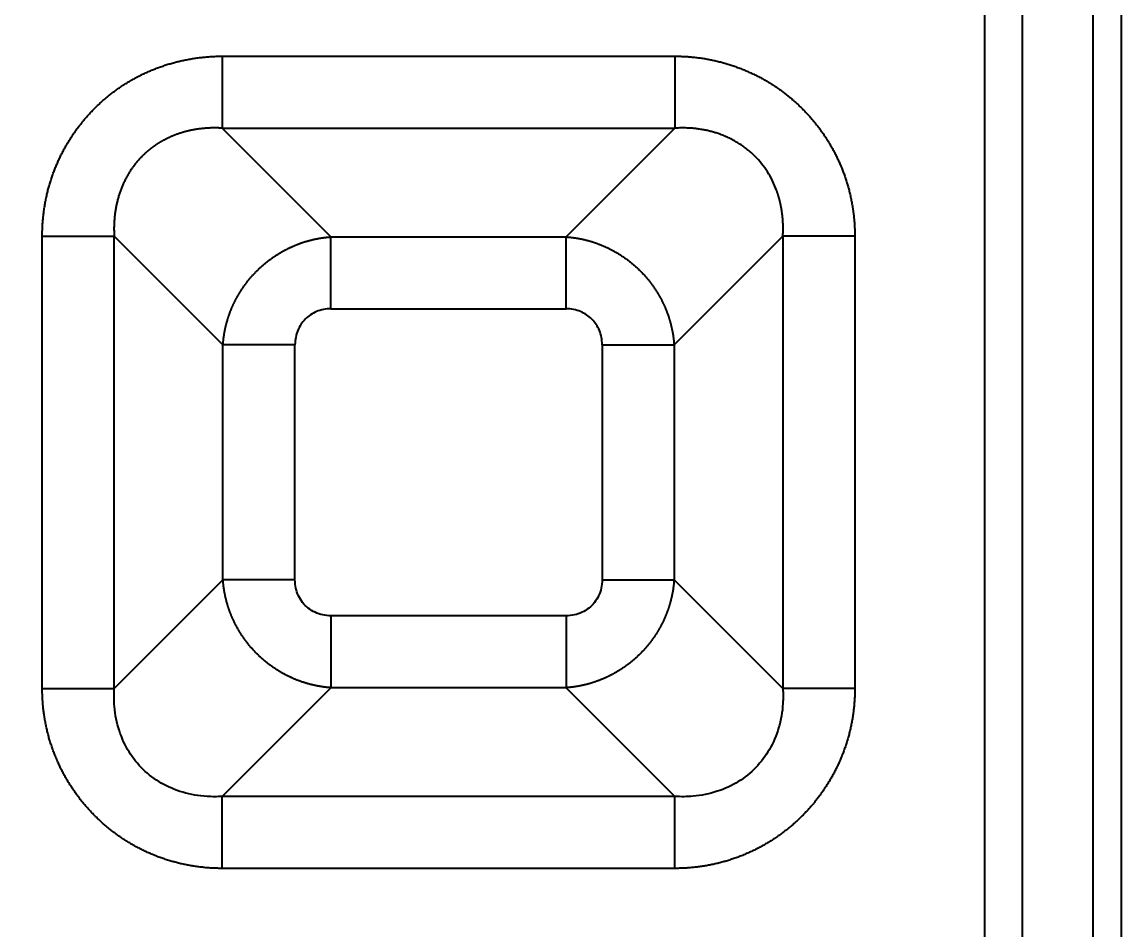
# Model space of a CAD drawing. Header units: millimetres. Extents: x -1286 to 291, y 5350 to 5880.
# Drawn here: x -1082.28 to -1053.13, y 5717.81 to 5741.79 of the extents above; entities that cross this region are included whole.
import ezdxf

# ---------------------------------------------------------------- set-up
doc = ezdxf.new("R2010")
doc.units = ezdxf.units.MM
doc.layers.add('dim', color=82, linetype='Continuous', lineweight=9)
doc.layers.add('粗实线层', color=7, linetype='Continuous', lineweight=35)
doc.dimstyles.new('ISO-25', dxfattribs={"dimscale": 1.5, "dimtxt": 2.5, "dimasz": 2.5, "dimexe": 1.25, "dimexo": 0.625, "dimtad": 1, "dimtxsty": 'Standard', "dimcen": 2.5, "dimadec": 0, "dimazin": 0, "dimtfac": 1, "dimtmove": 0, "dimatfit": 3, "dimfxl": 0, "dimarcsym": 0})

# ---------------------------------------------------------------- blocks, each defined once
blk = doc.blocks.new('*D39')
at = {"layer": 'Defpoints', "color": 0, "lineweight": 18, "transparency": 16777216}
for p in [(-981.514, 5754.075), (-1136.803, 5623.235)]:
    blk.add_point(p, dxfattribs=at)
at = {"layer": 'dim', "color": 0, "lineweight": -2, "transparency": 16777216}
for p, q in [((-931.597, 5796.133), (-979.219, 5756.008)), ((-1136.803, 5623.235), (-981.514, 5754.075)), ((-1139.097, 5621.302), (-1141.391, 5619.369))]:
    blk.add_line(p, q, dxfattribs=at)
at = {"layer": 'dim', "color": 0, "lineweight": 18, "transparency": 16777216}
for points in [[(-979.542, 5756.391), (-978.897, 5755.626), (-981.514, 5754.075)], [(-1139.419, 5621.684), (-1138.775, 5620.92), (-1136.803, 5623.235)]]:
    blk.add_solid(points, dxfattribs=at)
at = {"layer": 'dim', "color": 0, "lineweight": 18, "transparency": 16777216, "insert": (-942.427, 5790.849), "char_height": 3.75, "attachment_point": 5, "rotation": 40.1161}
blk.add_mtext('∅203,06', dxfattribs=at)

msp = doc.modelspace()

# ---------------------------------------------------------------- linework, layer by layer
at = {"layer": '粗实线层', "lineweight": 25}
for p, q in [((-1053.25, 5774.88), (-1053.25, 5693.478)), ((-1053.992, 5693.478), (-1053.992, 5773.716)), ((-1055.862, 5695.348), (-1055.862, 5771.794)), ((-1056.852, 5695.348), (-1056.852, 5771.278)), ((-1076.996, 5740.892), (-1065.039, 5740.892)), ((-1076.996, 5738.991), (-1065.039, 5738.991)), ((-1074.123, 5736.118), (-1076.996, 5738.991)), ((-1067.912, 5736.118), (-1065.039, 5738.991)), ((-1081.747, 5724.183), (-1081.747, 5736.14)), ((-1079.847, 5724.183), (-1079.847, 5736.14)), ((-1076.974, 5733.267), (-1079.847, 5736.14)), ((-1074.123, 5736.118), (-1067.912, 5736.118)), ((-1065.061, 5733.267), (-1062.188, 5736.14)), ((-1062.188, 5736.14), (-1062.188, 5724.183)), ((-1060.287, 5736.14), (-1060.287, 5724.183)), ((-1074.123, 5734.218), (-1067.912, 5734.218)), ((-1076.974, 5727.056), (-1076.974, 5733.267)), ((-1075.073, 5727.056), (-1075.073, 5733.267)), ((-1066.961, 5733.267), (-1066.961, 5727.056)), ((-1065.061, 5733.267), (-1065.061, 5727.056)), ((-1076.974, 5727.056), (-1079.847, 5724.183)), ((-1065.061, 5727.056), (-1062.188, 5724.183)), ((-1067.912, 5726.106), (-1074.123, 5726.106)), ((-1074.123, 5724.205), (-1076.996, 5721.332)), ((-1067.912, 5724.205), (-1074.123, 5724.205)), ((-1067.912, 5724.205), (-1065.039, 5721.332)), ((-1065.039, 5721.332), (-1076.996, 5721.332)), ((-1065.039, 5719.432), (-1076.996, 5719.432))]:
    msp.add_line(p, q, dxfattribs=at)
for radius in [87.342, 87.216, 86.564]:
    msp.add_circle((-1053.128, 5688.655), radius, dxfattribs=at)
for centre, radius, start, end in [((-1059.158, 5688.655), 102.402, 14.30847, 151.42209), ((-1059.158, 5688.655), 102.401, 14.30847, 151.42209), ((-1059.158, 5688.655), 102.032, 6.18953, 168.43129), ((-1059.158, 5688.655), 101.531, 6.18953, 168.40811), ((-1059.158, 5688.655), 100.442, 20.91041, 168.28064), ((-1059.158, 5688.655), 100.141, 20.91041, 168.28065), ((-1059.158, 5688.655), 100.022, 21.11656, 168.26666), ((-1059.158, 5688.655), 99.521, 21.13618, 168.17064), ((-1053.128, 5688.655), 86.224, 90.08059, 179.91941), ((-1053.128, 5688.655), 85.581, 90.90297, 179.09703), ((-1053.128, 5688.655), 83.696, 92.22396, 178.03204), ((-1053.128, 5688.655), 82.706, 92.58039, 177.41961)]:
    msp.add_arc(centre, radius, start, end, dxfattribs=at)
for points, degree, knots in [([(-1081.747, 5736.14), (-1081.747, 5736.632), (-1081.651, 5737.108), (-1081.558, 5737.57), (-1081.377, 5738.004), (-1081.199, 5738.429), (-1080.942, 5738.811), (-1080.688, 5739.19), (-1080.043, 5739.834), (-1079.664, 5740.089), (-1079.282, 5740.345), (-1078.856, 5740.523), (-1078.424, 5740.703), (-1077.961, 5740.796), (-1077.487, 5740.891), (-1076.996, 5740.892)], 2, [0, 0, 0, 0.125, 0.125, 0.25, 0.25, 0.375, 0.375, 0.5, 0.625, 0.625, 0.75, 0.75, 0.875, 0.875, 1, 1, 1]), ([(-1076.996, 5740.892), (-1076.996, 5740.788), (-1076.996, 5740.684), (-1076.996, 5740.479), (-1076.996, 5740.378), (-1076.996, 5740.18), (-1076.996, 5740.084), (-1076.996, 5739.898), (-1076.996, 5739.809), (-1076.996, 5739.64), (-1076.996, 5739.56), (-1076.996, 5739.412), (-1076.996, 5739.343), (-1076.996, 5739.219), (-1076.996, 5739.163), (-1076.996, 5739.066), (-1076.996, 5739.025), (-1076.996, 5738.991)], 3, [0, 0, 0, 0, 0.125, 0.125, 0.25, 0.25, 0.375, 0.375, 0.5, 0.5, 0.625, 0.625, 0.75, 0.75, 0.875, 0.875, 1, 1, 1, 1]), ([(-1065.039, 5740.892), (-1064.075, 5740.891), (-1063.195, 5740.523), (-1062.771, 5740.346), (-1062.388, 5740.09), (-1062.009, 5739.836), (-1061.36, 5739.192), (-1061.103, 5738.814), (-1060.844, 5738.432), (-1060.663, 5738.006), (-1060.48, 5737.573), (-1060.385, 5737.109), (-1060.288, 5736.634), (-1060.287, 5736.14)], 2, [0, 0, 0, 0.25, 0.25, 0.375, 0.375, 0.5, 0.625, 0.625, 0.75, 0.75, 0.875, 0.875, 1, 1, 1]), ([(-1076.996, 5738.991), (-1077.005, 5738.992), (-1077.023, 5738.993), (-1077.05, 5738.994), (-1077.076, 5738.995), (-1077.103, 5738.996), (-1077.13, 5738.997), (-1077.156, 5738.997), (-1077.183, 5738.997), (-1077.209, 5738.997), (-1077.235, 5738.997), (-1077.262, 5738.996), (-1077.288, 5738.996), (-1077.314, 5738.995), (-1077.34, 5738.994), (-1077.366, 5738.992), (-1077.392, 5738.991), (-1077.418, 5738.989), (-1077.443, 5738.987), (-1077.469, 5738.985), (-1077.494, 5738.983), (-1077.52, 5738.98), (-1077.545, 5738.977), (-1077.57, 5738.975), (-1077.596, 5738.971), (-1077.621, 5738.968), (-1077.646, 5738.964), (-1077.67, 5738.961), (-1077.695, 5738.957), (-1077.72, 5738.952), (-1077.744, 5738.948), (-1077.769, 5738.943), (-1077.793, 5738.939), (-1077.817, 5738.934), (-1077.842, 5738.928), (-1077.866, 5738.923), (-1077.89, 5738.918), (-1077.913, 5738.912), (-1077.937, 5738.906), (-1077.961, 5738.9), (-1077.984, 5738.893), (-1078.008, 5738.887), (-1078.031, 5738.88), (-1078.054, 5738.873), (-1078.077, 5738.866), (-1078.1, 5738.859), (-1078.123, 5738.851), (-1078.145, 5738.844), (-1078.168, 5738.836), (-1078.19, 5738.828), (-1078.213, 5738.82), (-1078.235, 5738.812), (-1078.257, 5738.803), (-1078.279, 5738.794), (-1078.301, 5738.785), (-1078.322, 5738.776), (-1078.344, 5738.767), (-1078.365, 5738.758), (-1078.386, 5738.748), (-1078.408, 5738.738), (-1078.429, 5738.729), (-1078.45, 5738.718), (-1078.47, 5738.708), (-1078.491, 5738.698), (-1078.511, 5738.687), (-1078.532, 5738.676), (-1078.552, 5738.666), (-1078.572, 5738.654), (-1078.592, 5738.643), (-1078.612, 5738.632), (-1078.631, 5738.62), (-1078.651, 5738.609), (-1078.67, 5738.597), (-1078.689, 5738.585), (-1078.709, 5738.573), (-1078.727, 5738.56), (-1078.746, 5738.548), (-1078.765, 5738.535), (-1078.783, 5738.522), (-1078.802, 5738.509), (-1078.82, 5738.496), (-1078.838, 5738.483), (-1078.856, 5738.47), (-1078.874, 5738.456), (-1078.891, 5738.443), (-1078.909, 5738.429), (-1078.926, 5738.415), (-1078.943, 5738.401), (-1078.96, 5738.387), (-1078.977, 5738.372), (-1078.994, 5738.358), (-1079.01, 5738.343), (-1079.026, 5738.328), (-1079.043, 5738.313), (-1079.059, 5738.298), (-1079.075, 5738.283), (-1079.09, 5738.268), (-1079.112, 5738.247), (-1079.138, 5738.22), (-1079.17, 5738.186), (-1079.201, 5738.152), (-1079.231, 5738.118), (-1079.261, 5738.082), (-1079.29, 5738.046), (-1079.319, 5738.009), (-1079.347, 5737.972), (-1079.374, 5737.934), (-1079.4, 5737.895), (-1079.426, 5737.856), (-1079.452, 5737.816), (-1079.476, 5737.775), (-1079.5, 5737.734), (-1079.524, 5737.692), (-1079.546, 5737.649), (-1079.568, 5737.606), (-1079.589, 5737.563), (-1079.609, 5737.519), (-1079.629, 5737.474), (-1079.648, 5737.428), (-1079.666, 5737.383), (-1079.683, 5737.336), (-1079.7, 5737.289), (-1079.716, 5737.242), (-1079.73, 5737.193), (-1079.745, 5737.145), (-1079.758, 5737.096), (-1079.77, 5737.046), (-1079.782, 5736.996), (-1079.793, 5736.946), (-1079.803, 5736.895), (-1079.812, 5736.844), (-1079.82, 5736.792), (-1079.827, 5736.74), (-1079.833, 5736.687), (-1079.839, 5736.634), (-1079.844, 5736.58), (-1079.847, 5736.527), (-1079.85, 5736.472), (-1079.852, 5736.418), (-1079.853, 5736.363), (-1079.853, 5736.308), (-1079.852, 5736.252), (-1079.85, 5736.196), (-1079.848, 5736.159), (-1079.847, 5736.14)], 3, [0, 0, 0, 0, 0.005894, 0.011769, 0.017627, 0.023466, 0.029288, 0.035092, 0.040878, 0.046647, 0.052398, 0.058132, 0.063848, 0.069547, 0.07523, 0.080895, 0.086543, 0.092175, 0.09779, 0.103389, 0.108971, 0.114536, 0.120086, 0.125619, 0.131137, 0.136638, 0.142124, 0.147594, 0.153049, 0.158488, 0.163912, 0.169321, 0.174715, 0.180094, 0.185458, 0.190807, 0.196142, 0.201463, 0.206769, 0.212061, 0.217339, 0.222603, 0.227853, 0.23309, 0.238313, 0.243522, 0.248719, 0.253902, 0.259073, 0.26423, 0.269375, 0.274507, 0.279627, 0.284735, 0.289831, 0.294914, 0.299986, 0.305046, 0.310095, 0.315132, 0.320158, 0.325173, 0.330176, 0.33517, 0.340152, 0.345124, 0.350086, 0.355037, 0.359979, 0.364911, 0.369833, 0.374745, 0.379648, 0.384542, 0.389427, 0.394303, 0.399171, 0.404029, 0.40888, 0.413722, 0.418556, 0.423383, 0.428201, 0.433012, 0.437816, 0.442613, 0.447402, 0.452185, 0.456961, 0.461731, 0.466494, 0.471251, 0.476003, 0.480748, 0.485488, 0.490222, 0.494952, 0.499676, 0.509558, 0.519463, 0.529392, 0.539347, 0.549329, 0.559341, 0.569383, 0.579457, 0.589566, 0.59971, 0.60989, 0.620109, 0.630368, 0.640669, 0.651012, 0.6614, 0.671833, 0.682313, 0.692842, 0.703421, 0.714051, 0.724734, 0.73547, 0.746262, 0.75711, 0.768016, 0.778981, 0.790006, 0.801092, 0.812241, 0.823453, 0.83473, 0.846073, 0.857483, 0.868961, 0.880508, 0.892126, 0.903814, 0.915575, 0.927408, 0.939316, 0.951299, 0.963358, 0.975494, 0.987708, 1, 1, 1, 1]), ([(-1062.188, 5736.14), (-1062.187, 5736.15), (-1062.186, 5736.17), (-1062.185, 5736.199), (-1062.184, 5736.229), (-1062.183, 5736.258), (-1062.182, 5736.287), (-1062.182, 5736.316), (-1062.182, 5736.345), (-1062.182, 5736.374), (-1062.182, 5736.402), (-1062.183, 5736.431), (-1062.184, 5736.459), (-1062.185, 5736.487), (-1062.186, 5736.515), (-1062.188, 5736.543), (-1062.19, 5736.571), (-1062.192, 5736.599), (-1062.194, 5736.626), (-1062.197, 5736.653), (-1062.2, 5736.681), (-1062.203, 5736.708), (-1062.206, 5736.734), (-1062.21, 5736.761), (-1062.213, 5736.788), (-1062.217, 5736.814), (-1062.221, 5736.84), (-1062.226, 5736.867), (-1062.23, 5736.892), (-1062.235, 5736.918), (-1062.24, 5736.944), (-1062.245, 5736.969), (-1062.251, 5736.995), (-1062.256, 5737.02), (-1062.262, 5737.045), (-1062.268, 5737.07), (-1062.274, 5737.094), (-1062.281, 5737.119), (-1062.287, 5737.143), (-1062.294, 5737.167), (-1062.301, 5737.191), (-1062.308, 5737.215), (-1062.316, 5737.238), (-1062.323, 5737.262), (-1062.331, 5737.285), (-1062.339, 5737.308), (-1062.347, 5737.331), (-1062.383, 5737.43), (-1062.457, 5737.603), (-1062.589, 5737.837), (-1062.745, 5738.055), (-1062.895, 5738.222), (-1063.025, 5738.345), (-1063.128, 5738.432), (-1063.236, 5738.514), (-1063.35, 5738.59), (-1063.468, 5738.66), (-1063.591, 5738.724), (-1063.719, 5738.781), (-1063.822, 5738.821), (-1063.898, 5738.848), (-1063.947, 5738.864), (-1063.997, 5738.879), (-1064.047, 5738.893), (-1064.097, 5738.907), (-1064.148, 5738.919), (-1064.2, 5738.931), (-1064.252, 5738.942), (-1064.305, 5738.951), (-1064.359, 5738.96), (-1064.413, 5738.968), (-1064.467, 5738.975), (-1064.522, 5738.981), (-1064.578, 5738.987), (-1064.634, 5738.991), (-1064.69, 5738.994), (-1064.747, 5738.996), (-1064.805, 5738.997), (-1064.863, 5738.997), (-1064.921, 5738.996), (-1064.98, 5738.994), (-1065.019, 5738.992), (-1065.039, 5738.991)], 3, [0, 0, 0, 0, 0.006487, 0.012944, 0.01937, 0.025765, 0.032131, 0.038466, 0.044772, 0.051047, 0.057293, 0.063509, 0.069696, 0.075853, 0.081981, 0.088079, 0.094149, 0.100189, 0.106201, 0.112184, 0.118138, 0.124064, 0.129961, 0.13583, 0.141671, 0.147485, 0.15327, 0.159028, 0.164758, 0.170461, 0.176137, 0.181785, 0.187407, 0.193002, 0.19857, 0.204112, 0.209627, 0.215116, 0.22058, 0.226017, 0.231429, 0.236815, 0.242176, 0.247512, 0.252823, 0.258109, 0.263371, 0.268608, 0.326843, 0.384667, 0.44235, 0.500164, 0.529103, 0.558167, 0.587392, 0.616817, 0.646477, 0.676408, 0.706645, 0.737222, 0.748252, 0.75936, 0.770548, 0.781817, 0.793169, 0.804605, 0.816126, 0.827733, 0.839429, 0.851214, 0.863089, 0.875056, 0.887115, 0.899268, 0.911516, 0.923861, 0.936302, 0.948841, 0.96148, 0.974218, 0.987058, 1, 1, 1, 1]), ([(-1076.974, 5733.267), (-1076.973, 5733.276), (-1076.972, 5733.294), (-1076.97, 5733.321), (-1076.967, 5733.348), (-1076.964, 5733.375), (-1076.962, 5733.402), (-1076.958, 5733.429), (-1076.955, 5733.456), (-1076.951, 5733.483), (-1076.947, 5733.51), (-1076.943, 5733.536), (-1076.939, 5733.563), (-1076.934, 5733.59), (-1076.929, 5733.616), (-1076.924, 5733.643), (-1076.919, 5733.67), (-1076.913, 5733.696), (-1076.907, 5733.723), (-1076.901, 5733.749), (-1076.895, 5733.776), (-1076.888, 5733.802), (-1076.881, 5733.828), (-1076.874, 5733.855), (-1076.867, 5733.881), (-1076.859, 5733.907), (-1076.852, 5733.933), (-1076.844, 5733.959), (-1076.835, 5733.985), (-1076.827, 5734.011), (-1076.818, 5734.036), (-1076.809, 5734.062), (-1076.8, 5734.088), (-1076.791, 5734.113), (-1076.781, 5734.139), (-1076.771, 5734.164), (-1076.761, 5734.19), (-1076.751, 5734.215), (-1076.74, 5734.24), (-1076.729, 5734.265), (-1076.718, 5734.29), (-1076.707, 5734.315), (-1076.696, 5734.34), (-1076.684, 5734.364), (-1076.672, 5734.389), (-1076.66, 5734.413), (-1076.648, 5734.438), (-1076.635, 5734.462), (-1076.622, 5734.486), (-1076.609, 5734.51), (-1076.596, 5734.534), (-1076.583, 5734.558), (-1076.569, 5734.582), (-1076.555, 5734.605), (-1076.541, 5734.629), (-1076.527, 5734.652), (-1076.512, 5734.676), (-1076.498, 5734.699), (-1076.483, 5734.722), (-1076.468, 5734.744), (-1076.453, 5734.767), (-1076.437, 5734.79), (-1076.421, 5734.812), (-1076.406, 5734.835), (-1076.389, 5734.857), (-1076.373, 5734.879), (-1076.357, 5734.901), (-1076.34, 5734.922), (-1076.323, 5734.944), (-1076.306, 5734.966), (-1076.289, 5734.987), (-1076.272, 5735.008), (-1076.254, 5735.029), (-1076.236, 5735.05), (-1076.218, 5735.071), (-1076.2, 5735.091), (-1076.182, 5735.112), (-1076.163, 5735.132), (-1076.144, 5735.152), (-1076.126, 5735.172), (-1076.107, 5735.191), (-1076.087, 5735.211), (-1076.068, 5735.23), (-1076.048, 5735.25), (-1076.029, 5735.269), (-1076.009, 5735.288), (-1075.989, 5735.306), (-1075.968, 5735.325), (-1075.948, 5735.343), (-1075.928, 5735.361), (-1075.907, 5735.379), (-1075.886, 5735.397), (-1075.865, 5735.415), (-1075.844, 5735.432), (-1075.822, 5735.449), (-1075.801, 5735.467), (-1075.779, 5735.483), (-1075.758, 5735.5), (-1075.736, 5735.517), (-1075.714, 5735.533), (-1075.692, 5735.549), (-1075.669, 5735.565), (-1075.647, 5735.581), (-1075.624, 5735.596), (-1075.601, 5735.611), (-1075.579, 5735.626), (-1075.556, 5735.641), (-1075.532, 5735.656), (-1075.509, 5735.67), (-1075.486, 5735.685), (-1075.462, 5735.699), (-1075.439, 5735.713), (-1075.415, 5735.726), (-1075.391, 5735.74), (-1075.367, 5735.753), (-1075.343, 5735.766), (-1075.319, 5735.779), (-1075.295, 5735.791), (-1075.27, 5735.804), (-1075.246, 5735.816), (-1075.221, 5735.828), (-1075.197, 5735.839), (-1075.172, 5735.851), (-1075.147, 5735.862), (-1075.122, 5735.873), (-1075.097, 5735.884), (-1075.072, 5735.895), (-1075.046, 5735.905), (-1075.021, 5735.915), (-1074.996, 5735.925), (-1074.97, 5735.935), (-1074.944, 5735.944), (-1074.919, 5735.953), (-1074.893, 5735.962), (-1074.867, 5735.971), (-1074.841, 5735.979), (-1074.815, 5735.988), (-1074.789, 5735.996), (-1074.763, 5736.003), (-1074.737, 5736.011), (-1074.711, 5736.018), (-1074.685, 5736.025), (-1074.658, 5736.032), (-1074.632, 5736.039), (-1074.605, 5736.045), (-1074.579, 5736.051), (-1074.552, 5736.057), (-1074.526, 5736.063), (-1074.499, 5736.068), (-1074.473, 5736.073), (-1074.446, 5736.078), (-1074.419, 5736.083), (-1074.392, 5736.087), (-1074.366, 5736.092), (-1074.339, 5736.096), (-1074.312, 5736.099), (-1074.285, 5736.103), (-1074.258, 5736.106), (-1074.231, 5736.109), (-1074.204, 5736.112), (-1074.177, 5736.114), (-1074.15, 5736.116), (-1074.132, 5736.118), (-1074.123, 5736.118)], 3, [0, 0, 0, 0, 0.00623, 0.012459, 0.018688, 0.024915, 0.031142, 0.037368, 0.043593, 0.049817, 0.056041, 0.062264, 0.068486, 0.074708, 0.080928, 0.087148, 0.093368, 0.099586, 0.105805, 0.112022, 0.118239, 0.124455, 0.13067, 0.136885, 0.143099, 0.149313, 0.155526, 0.161739, 0.167951, 0.174162, 0.180373, 0.186584, 0.192794, 0.199003, 0.205212, 0.21142, 0.217628, 0.223836, 0.230043, 0.23625, 0.242456, 0.248662, 0.254867, 0.261072, 0.267277, 0.273481, 0.279686, 0.285889, 0.292093, 0.298296, 0.304498, 0.310701, 0.316903, 0.323105, 0.329306, 0.335508, 0.341709, 0.34791, 0.35411, 0.360311, 0.366511, 0.372711, 0.378911, 0.385111, 0.391311, 0.39751, 0.40371, 0.409909, 0.416108, 0.422307, 0.428506, 0.434705, 0.440904, 0.447103, 0.453302, 0.459501, 0.4657, 0.471898, 0.478097, 0.484296, 0.490495, 0.496694, 0.502893, 0.509092, 0.515291, 0.52149, 0.527689, 0.533889, 0.540088, 0.546288, 0.552488, 0.558688, 0.564888, 0.571089, 0.577289, 0.58349, 0.589691, 0.595892, 0.602094, 0.608295, 0.614497, 0.620699, 0.626902, 0.633105, 0.639308, 0.645511, 0.651715, 0.657919, 0.664124, 0.670329, 0.676534, 0.682739, 0.688945, 0.695152, 0.701359, 0.707566, 0.713773, 0.719982, 0.72619, 0.732399, 0.738609, 0.744819, 0.75103, 0.757241, 0.763452, 0.769664, 0.775877, 0.78209, 0.788304, 0.794519, 0.800734, 0.80695, 0.813166, 0.819383, 0.8256, 0.831819, 0.838038, 0.844257, 0.850477, 0.856698, 0.86292, 0.869142, 0.875366, 0.88159, 0.887814, 0.89404, 0.900266, 0.906493, 0.912721, 0.918949, 0.925179, 0.931409, 0.93764, 0.943872, 0.950105, 0.956338, 0.962573, 0.968809, 0.975045, 0.981282, 0.987521, 0.99376, 1, 1, 1, 1]), ([(-1067.912, 5736.118), (-1067.903, 5736.118), (-1067.885, 5736.116), (-1067.858, 5736.114), (-1067.831, 5736.112), (-1067.804, 5736.109), (-1067.777, 5736.106), (-1067.75, 5736.103), (-1067.723, 5736.099), (-1067.696, 5736.096), (-1067.669, 5736.092), (-1067.643, 5736.088), (-1067.616, 5736.083), (-1067.589, 5736.078), (-1067.562, 5736.074), (-1067.536, 5736.068), (-1067.509, 5736.063), (-1067.483, 5736.057), (-1067.456, 5736.052), (-1067.43, 5736.045), (-1067.403, 5736.039), (-1067.377, 5736.032), (-1067.351, 5736.026), (-1067.324, 5736.019), (-1067.298, 5736.011), (-1067.272, 5736.004), (-1067.246, 5735.996), (-1067.22, 5735.988), (-1067.194, 5735.98), (-1067.168, 5735.971), (-1067.142, 5735.962), (-1067.117, 5735.954), (-1067.091, 5735.944), (-1067.065, 5735.935), (-1067.04, 5735.925), (-1067.015, 5735.915), (-1066.989, 5735.905), (-1066.964, 5735.895), (-1066.939, 5735.884), (-1066.914, 5735.874), (-1066.889, 5735.863), (-1066.864, 5735.851), (-1066.839, 5735.84), (-1066.815, 5735.828), (-1066.79, 5735.816), (-1066.765, 5735.804), (-1066.741, 5735.792), (-1066.717, 5735.779), (-1066.693, 5735.767), (-1066.669, 5735.754), (-1066.645, 5735.74), (-1066.621, 5735.727), (-1066.597, 5735.713), (-1066.573, 5735.7), (-1066.55, 5735.686), (-1066.527, 5735.671), (-1066.503, 5735.657), (-1066.48, 5735.642), (-1066.457, 5735.627), (-1066.434, 5735.612), (-1066.412, 5735.597), (-1066.389, 5735.581), (-1066.367, 5735.566), (-1066.344, 5735.55), (-1066.322, 5735.534), (-1066.3, 5735.518), (-1066.278, 5735.501), (-1066.256, 5735.484), (-1066.235, 5735.468), (-1066.213, 5735.451), (-1066.192, 5735.433), (-1066.171, 5735.416), (-1066.15, 5735.398), (-1066.129, 5735.38), (-1066.108, 5735.362), (-1066.088, 5735.344), (-1066.067, 5735.326), (-1066.047, 5735.307), (-1066.027, 5735.289), (-1066.007, 5735.27), (-1065.987, 5735.251), (-1065.968, 5735.232), (-1065.948, 5735.212), (-1065.929, 5735.193), (-1065.91, 5735.173), (-1065.891, 5735.153), (-1065.873, 5735.133), (-1065.854, 5735.113), (-1065.836, 5735.092), (-1065.818, 5735.072), (-1065.8, 5735.051), (-1065.782, 5735.03), (-1065.764, 5735.009), (-1065.747, 5734.988), (-1065.729, 5734.967), (-1065.712, 5734.945), (-1065.696, 5734.924), (-1065.679, 5734.902), (-1065.662, 5734.88), (-1065.646, 5734.858), (-1065.63, 5734.836), (-1065.614, 5734.814), (-1065.598, 5734.791), (-1065.583, 5734.768), (-1065.568, 5734.746), (-1065.552, 5734.723), (-1065.538, 5734.7), (-1065.523, 5734.677), (-1065.508, 5734.654), (-1065.494, 5734.63), (-1065.48, 5734.607), (-1065.466, 5734.583), (-1065.453, 5734.559), (-1065.439, 5734.536), (-1065.426, 5734.512), (-1065.413, 5734.488), (-1065.4, 5734.463), (-1065.388, 5734.439), (-1065.375, 5734.415), (-1065.363, 5734.39), (-1065.351, 5734.366), (-1065.34, 5734.341), (-1065.328, 5734.316), (-1065.317, 5734.291), (-1065.306, 5734.266), (-1065.295, 5734.241), (-1065.284, 5734.216), (-1065.274, 5734.191), (-1065.264, 5734.165), (-1065.254, 5734.14), (-1065.244, 5734.114), (-1065.235, 5734.089), (-1065.226, 5734.063), (-1065.217, 5734.037), (-1065.208, 5734.012), (-1065.2, 5733.986), (-1065.191, 5733.96), (-1065.183, 5733.934), (-1065.176, 5733.908), (-1065.168, 5733.881), (-1065.161, 5733.855), (-1065.154, 5733.829), (-1065.147, 5733.803), (-1065.14, 5733.776), (-1065.134, 5733.75), (-1065.128, 5733.723), (-1065.122, 5733.697), (-1065.116, 5733.67), (-1065.111, 5733.644), (-1065.106, 5733.617), (-1065.101, 5733.59), (-1065.096, 5733.564), (-1065.092, 5733.537), (-1065.087, 5733.51), (-1065.083, 5733.483), (-1065.08, 5733.456), (-1065.076, 5733.429), (-1065.073, 5733.402), (-1065.07, 5733.375), (-1065.067, 5733.348), (-1065.065, 5733.321), (-1065.063, 5733.294), (-1065.061, 5733.276), (-1065.061, 5733.267)], 3, [0, 0, 0, 0, 0.006231, 0.01246, 0.018689, 0.024917, 0.031145, 0.037371, 0.043597, 0.049822, 0.056046, 0.06227, 0.068492, 0.074714, 0.080935, 0.087156, 0.093376, 0.099595, 0.105814, 0.112031, 0.118249, 0.124465, 0.130681, 0.136896, 0.143111, 0.149325, 0.155539, 0.161752, 0.167964, 0.174176, 0.180387, 0.186598, 0.192808, 0.199018, 0.205228, 0.211436, 0.217645, 0.223853, 0.23006, 0.236267, 0.242474, 0.24868, 0.254886, 0.261091, 0.267296, 0.273501, 0.279705, 0.285909, 0.292112, 0.298316, 0.304519, 0.310721, 0.316924, 0.323126, 0.329328, 0.335529, 0.34173, 0.347932, 0.354132, 0.360333, 0.366534, 0.372734, 0.378934, 0.385134, 0.391334, 0.397533, 0.403733, 0.409932, 0.416132, 0.422331, 0.42853, 0.434729, 0.440928, 0.447127, 0.453326, 0.459525, 0.465723, 0.471922, 0.478121, 0.48432, 0.490519, 0.496718, 0.502917, 0.509116, 0.515315, 0.521514, 0.527713, 0.533913, 0.540112, 0.546312, 0.552512, 0.558712, 0.564912, 0.571112, 0.577312, 0.583513, 0.589714, 0.595915, 0.602116, 0.608318, 0.61452, 0.620722, 0.626924, 0.633127, 0.63933, 0.645533, 0.651737, 0.657941, 0.664145, 0.67035, 0.676555, 0.68276, 0.688966, 0.695172, 0.701378, 0.707585, 0.713793, 0.720001, 0.726209, 0.732418, 0.738627, 0.744837, 0.751047, 0.757258, 0.763469, 0.769681, 0.775894, 0.782107, 0.78832, 0.794534, 0.800749, 0.806964, 0.81318, 0.819397, 0.825614, 0.831832, 0.83805, 0.84427, 0.850489, 0.85671, 0.862931, 0.869153, 0.875376, 0.881599, 0.887824, 0.894049, 0.900274, 0.906501, 0.912728, 0.918956, 0.925185, 0.931415, 0.937645, 0.943877, 0.950109, 0.956342, 0.962576, 0.968811, 0.975047, 0.981284, 0.987522, 0.99376, 1, 1, 1, 1]), ([(-1067.912, 5734.218), (-1067.912, 5734.321), (-1067.912, 5734.425), (-1067.912, 5734.63), (-1067.912, 5734.732), (-1067.912, 5734.929), (-1067.912, 5735.026), (-1067.912, 5735.211), (-1067.912, 5735.3), (-1067.912, 5735.469), (-1067.912, 5735.549), (-1067.912, 5735.698), (-1067.912, 5735.766), (-1067.912, 5735.89), (-1067.912, 5735.946), (-1067.912, 5736.043), (-1067.912, 5736.084), (-1067.912, 5736.118)], 3, [0, 0, 0, 0, 0.125, 0.125, 0.25, 0.25, 0.375, 0.375, 0.5, 0.5, 0.625, 0.625, 0.75, 0.75, 0.875, 0.875, 1, 1, 1, 1]), ([(-1060.287, 5736.14), (-1060.391, 5736.14), (-1060.495, 5736.14), (-1060.7, 5736.14), (-1060.801, 5736.14), (-1060.999, 5736.14), (-1061.095, 5736.14), (-1061.281, 5736.14), (-1061.37, 5736.14), (-1061.539, 5736.14), (-1061.619, 5736.14), (-1061.767, 5736.14), (-1061.836, 5736.14), (-1061.96, 5736.14), (-1062.016, 5736.14), (-1062.113, 5736.14), (-1062.154, 5736.14), (-1062.188, 5736.14)], 3, [0, 0, 0, 0, 0.125, 0.125, 0.25, 0.25, 0.375, 0.375, 0.5, 0.5, 0.625, 0.625, 0.75, 0.75, 0.875, 0.875, 1, 1, 1, 1]), ([(-1075.073, 5733.267), (-1075.177, 5733.267), (-1075.281, 5733.267), (-1075.486, 5733.267), (-1075.587, 5733.267), (-1075.785, 5733.267), (-1075.881, 5733.267), (-1076.067, 5733.267), (-1076.156, 5733.267), (-1076.325, 5733.267), (-1076.405, 5733.267), (-1076.553, 5733.267), (-1076.622, 5733.267), (-1076.746, 5733.267), (-1076.802, 5733.267), (-1076.899, 5733.267), (-1076.94, 5733.267), (-1076.974, 5733.267)], 3, [0, 0, 0, 0, 0.125, 0.125, 0.25, 0.25, 0.375, 0.375, 0.5, 0.5, 0.625, 0.625, 0.75, 0.75, 0.875, 0.875, 1, 1, 1, 1]), ([(-1074.123, 5724.205), (-1074.132, 5724.206), (-1074.15, 5724.207), (-1074.177, 5724.209), (-1074.204, 5724.212), (-1074.231, 5724.214), (-1074.258, 5724.217), (-1074.285, 5724.221), (-1074.312, 5724.224), (-1074.338, 5724.228), (-1074.365, 5724.232), (-1074.392, 5724.236), (-1074.419, 5724.24), (-1074.445, 5724.245), (-1074.472, 5724.25), (-1074.499, 5724.255), (-1074.525, 5724.26), (-1074.552, 5724.266), (-1074.578, 5724.272), (-1074.605, 5724.278), (-1074.631, 5724.284), (-1074.658, 5724.291), (-1074.684, 5724.298), (-1074.71, 5724.305), (-1074.736, 5724.312), (-1074.762, 5724.32), (-1074.788, 5724.327), (-1074.814, 5724.335), (-1074.84, 5724.344), (-1074.866, 5724.352), (-1074.892, 5724.361), (-1074.918, 5724.37), (-1074.943, 5724.379), (-1074.969, 5724.388), (-1074.994, 5724.398), (-1075.02, 5724.408), (-1075.045, 5724.418), (-1075.07, 5724.428), (-1075.096, 5724.439), (-1075.121, 5724.45), (-1075.146, 5724.461), (-1075.171, 5724.472), (-1075.195, 5724.483), (-1075.22, 5724.495), (-1075.245, 5724.507), (-1075.269, 5724.519), (-1075.293, 5724.531), (-1075.318, 5724.544), (-1075.342, 5724.557), (-1075.366, 5724.57), (-1075.39, 5724.583), (-1075.414, 5724.596), (-1075.437, 5724.61), (-1075.461, 5724.624), (-1075.484, 5724.638), (-1075.508, 5724.652), (-1075.531, 5724.666), (-1075.554, 5724.681), (-1075.577, 5724.696), (-1075.6, 5724.711), (-1075.623, 5724.726), (-1075.645, 5724.742), (-1075.668, 5724.758), (-1075.69, 5724.773), (-1075.712, 5724.79), (-1075.734, 5724.806), (-1075.756, 5724.822), (-1075.778, 5724.839), (-1075.8, 5724.856), (-1075.821, 5724.873), (-1075.842, 5724.89), (-1075.864, 5724.907), (-1075.885, 5724.925), (-1075.905, 5724.943), (-1075.926, 5724.961), (-1075.947, 5724.979), (-1075.967, 5724.997), (-1075.987, 5725.016), (-1076.007, 5725.035), (-1076.027, 5725.053), (-1076.047, 5725.072), (-1076.067, 5725.092), (-1076.086, 5725.111), (-1076.105, 5725.131), (-1076.124, 5725.15), (-1076.143, 5725.17), (-1076.162, 5725.19), (-1076.18, 5725.211), (-1076.199, 5725.231), (-1076.217, 5725.251), (-1076.235, 5725.272), (-1076.253, 5725.293), (-1076.27, 5725.314), (-1076.288, 5725.335), (-1076.305, 5725.356), (-1076.322, 5725.378), (-1076.339, 5725.4), (-1076.356, 5725.421), (-1076.372, 5725.443), (-1076.388, 5725.465), (-1076.405, 5725.487), (-1076.42, 5725.51), (-1076.436, 5725.532), (-1076.452, 5725.555), (-1076.467, 5725.578), (-1076.482, 5725.6), (-1076.497, 5725.623), (-1076.512, 5725.647), (-1076.526, 5725.67), (-1076.54, 5725.693), (-1076.554, 5725.717), (-1076.568, 5725.74), (-1076.582, 5725.764), (-1076.595, 5725.788), (-1076.609, 5725.812), (-1076.622, 5725.836), (-1076.634, 5725.86), (-1076.647, 5725.884), (-1076.659, 5725.909), (-1076.671, 5725.933), (-1076.683, 5725.958), (-1076.695, 5725.982), (-1076.706, 5726.007), (-1076.718, 5726.032), (-1076.729, 5726.057), (-1076.74, 5726.082), (-1076.75, 5726.107), (-1076.76, 5726.133), (-1076.771, 5726.158), (-1076.78, 5726.183), (-1076.79, 5726.209), (-1076.8, 5726.234), (-1076.809, 5726.26), (-1076.818, 5726.286), (-1076.826, 5726.312), (-1076.835, 5726.338), (-1076.843, 5726.364), (-1076.851, 5726.39), (-1076.859, 5726.416), (-1076.867, 5726.442), (-1076.874, 5726.468), (-1076.881, 5726.494), (-1076.888, 5726.521), (-1076.894, 5726.547), (-1076.901, 5726.573), (-1076.907, 5726.6), (-1076.913, 5726.627), (-1076.918, 5726.653), (-1076.924, 5726.68), (-1076.929, 5726.706), (-1076.934, 5726.733), (-1076.939, 5726.76), (-1076.943, 5726.787), (-1076.947, 5726.813), (-1076.951, 5726.84), (-1076.955, 5726.867), (-1076.958, 5726.894), (-1076.961, 5726.921), (-1076.964, 5726.948), (-1076.967, 5726.975), (-1076.97, 5727.002), (-1076.972, 5727.029), (-1076.973, 5727.047), (-1076.974, 5727.056)], 3, [0, 0, 0, 0, 0.00623, 0.012459, 0.018688, 0.024915, 0.031142, 0.037368, 0.043593, 0.049817, 0.056041, 0.062264, 0.068486, 0.074708, 0.080928, 0.087148, 0.093368, 0.099586, 0.105805, 0.112022, 0.118239, 0.124455, 0.13067, 0.136885, 0.143099, 0.149313, 0.155526, 0.161739, 0.167951, 0.174162, 0.180373, 0.186584, 0.192794, 0.199003, 0.205212, 0.21142, 0.217628, 0.223836, 0.230043, 0.23625, 0.242456, 0.248662, 0.254867, 0.261072, 0.267277, 0.273482, 0.279686, 0.285889, 0.292093, 0.298296, 0.304498, 0.310701, 0.316903, 0.323105, 0.329306, 0.335508, 0.341709, 0.34791, 0.354111, 0.360311, 0.366511, 0.372711, 0.378911, 0.385111, 0.391311, 0.39751, 0.40371, 0.409909, 0.416108, 0.422307, 0.428506, 0.434705, 0.440904, 0.447103, 0.453302, 0.459501, 0.4657, 0.471898, 0.478097, 0.484296, 0.490495, 0.496694, 0.502893, 0.509092, 0.515291, 0.52149, 0.52769, 0.533889, 0.540089, 0.546288, 0.552488, 0.558688, 0.564888, 0.571089, 0.577289, 0.58349, 0.589691, 0.595892, 0.602094, 0.608295, 0.614497, 0.620699, 0.626902, 0.633105, 0.639308, 0.645511, 0.651715, 0.657919, 0.664124, 0.670329, 0.676534, 0.682739, 0.688945, 0.695152, 0.701359, 0.707566, 0.713773, 0.719982, 0.72619, 0.732399, 0.738609, 0.744819, 0.75103, 0.757241, 0.763452, 0.769664, 0.775877, 0.782091, 0.788304, 0.794519, 0.800734, 0.80695, 0.813166, 0.819383, 0.8256, 0.831819, 0.838038, 0.844257, 0.850477, 0.856698, 0.86292, 0.869142, 0.875366, 0.88159, 0.887814, 0.89404, 0.900266, 0.906493, 0.912721, 0.918949, 0.925179, 0.931409, 0.93764, 0.943872, 0.950105, 0.956338, 0.962573, 0.968809, 0.975045, 0.981282, 0.987521, 0.99376, 1, 1, 1, 1]), ([(-1065.061, 5727.056), (-1065.061, 5727.047), (-1065.063, 5727.029), (-1065.065, 5727.002), (-1065.067, 5726.975), (-1065.07, 5726.948), (-1065.073, 5726.921), (-1065.076, 5726.894), (-1065.08, 5726.867), (-1065.083, 5726.841), (-1065.087, 5726.814), (-1065.091, 5726.787), (-1065.096, 5726.76), (-1065.101, 5726.734), (-1065.105, 5726.707), (-1065.111, 5726.68), (-1065.116, 5726.654), (-1065.122, 5726.627), (-1065.127, 5726.601), (-1065.134, 5726.574), (-1065.14, 5726.548), (-1065.146, 5726.521), (-1065.153, 5726.495), (-1065.16, 5726.469), (-1065.168, 5726.443), (-1065.175, 5726.417), (-1065.183, 5726.391), (-1065.191, 5726.365), (-1065.199, 5726.339), (-1065.208, 5726.313), (-1065.216, 5726.287), (-1065.225, 5726.261), (-1065.235, 5726.236), (-1065.244, 5726.21), (-1065.254, 5726.185), (-1065.263, 5726.159), (-1065.274, 5726.134), (-1065.284, 5726.109), (-1065.294, 5726.083), (-1065.305, 5726.058), (-1065.316, 5726.033), (-1065.327, 5726.009), (-1065.339, 5725.984), (-1065.351, 5725.959), (-1065.362, 5725.934), (-1065.375, 5725.91), (-1065.387, 5725.886), (-1065.399, 5725.861), (-1065.412, 5725.837), (-1065.425, 5725.813), (-1065.438, 5725.789), (-1065.452, 5725.765), (-1065.465, 5725.742), (-1065.479, 5725.718), (-1065.493, 5725.695), (-1065.508, 5725.671), (-1065.522, 5725.648), (-1065.537, 5725.625), (-1065.552, 5725.602), (-1065.567, 5725.579), (-1065.582, 5725.556), (-1065.597, 5725.534), (-1065.613, 5725.511), (-1065.629, 5725.489), (-1065.645, 5725.467), (-1065.661, 5725.445), (-1065.678, 5725.423), (-1065.694, 5725.401), (-1065.711, 5725.379), (-1065.728, 5725.358), (-1065.746, 5725.337), (-1065.763, 5725.315), (-1065.781, 5725.294), (-1065.798, 5725.274), (-1065.816, 5725.253), (-1065.835, 5725.232), (-1065.853, 5725.212), (-1065.871, 5725.192), (-1065.89, 5725.172), (-1065.909, 5725.152), (-1065.928, 5725.132), (-1065.947, 5725.112), (-1065.967, 5725.093), (-1065.986, 5725.074), (-1066.006, 5725.055), (-1066.026, 5725.036), (-1066.046, 5725.017), (-1066.066, 5724.999), (-1066.086, 5724.98), (-1066.107, 5724.962), (-1066.128, 5724.944), (-1066.148, 5724.926), (-1066.17, 5724.909), (-1066.191, 5724.891), (-1066.212, 5724.874), (-1066.233, 5724.857), (-1066.255, 5724.84), (-1066.277, 5724.823), (-1066.299, 5724.807), (-1066.321, 5724.791), (-1066.343, 5724.775), (-1066.365, 5724.759), (-1066.388, 5724.743), (-1066.41, 5724.727), (-1066.433, 5724.712), (-1066.456, 5724.697), (-1066.479, 5724.682), (-1066.502, 5724.667), (-1066.525, 5724.653), (-1066.549, 5724.639), (-1066.572, 5724.625), (-1066.596, 5724.611), (-1066.619, 5724.597), (-1066.643, 5724.584), (-1066.667, 5724.57), (-1066.691, 5724.557), (-1066.715, 5724.545), (-1066.74, 5724.532), (-1066.764, 5724.52), (-1066.789, 5724.508), (-1066.813, 5724.496), (-1066.838, 5724.484), (-1066.863, 5724.473), (-1066.888, 5724.461), (-1066.913, 5724.45), (-1066.938, 5724.439), (-1066.963, 5724.429), (-1066.988, 5724.419), (-1067.013, 5724.408), (-1067.039, 5724.399), (-1067.064, 5724.389), (-1067.09, 5724.379), (-1067.116, 5724.37), (-1067.141, 5724.361), (-1067.167, 5724.353), (-1067.193, 5724.344), (-1067.219, 5724.336), (-1067.245, 5724.328), (-1067.271, 5724.32), (-1067.297, 5724.312), (-1067.324, 5724.305), (-1067.35, 5724.298), (-1067.376, 5724.291), (-1067.403, 5724.285), (-1067.429, 5724.278), (-1067.456, 5724.272), (-1067.482, 5724.266), (-1067.509, 5724.261), (-1067.535, 5724.255), (-1067.562, 5724.25), (-1067.589, 5724.245), (-1067.615, 5724.24), (-1067.642, 5724.236), (-1067.669, 5724.232), (-1067.696, 5724.228), (-1067.723, 5724.224), (-1067.75, 5724.221), (-1067.777, 5724.217), (-1067.804, 5724.215), (-1067.831, 5724.212), (-1067.858, 5724.209), (-1067.885, 5724.207), (-1067.903, 5724.206), (-1067.912, 5724.205)], 3, [0, 0, 0, 0, 0.006229, 0.012458, 0.018686, 0.024913, 0.031139, 0.037364, 0.043589, 0.049813, 0.056036, 0.062258, 0.06848, 0.074701, 0.080921, 0.087141, 0.09336, 0.099578, 0.105795, 0.112012, 0.118229, 0.124444, 0.130659, 0.136874, 0.143088, 0.149301, 0.155514, 0.161726, 0.167937, 0.174148, 0.180359, 0.186569, 0.192778, 0.198988, 0.205196, 0.211404, 0.217612, 0.223819, 0.230026, 0.236232, 0.242438, 0.248644, 0.254849, 0.261054, 0.267258, 0.273462, 0.279666, 0.285869, 0.292072, 0.298275, 0.304478, 0.31068, 0.316882, 0.323083, 0.329285, 0.335486, 0.341687, 0.347888, 0.354088, 0.360289, 0.366489, 0.372689, 0.378888, 0.385088, 0.391288, 0.397487, 0.403686, 0.409886, 0.416085, 0.422284, 0.428483, 0.434681, 0.44088, 0.447079, 0.453278, 0.459477, 0.465675, 0.471874, 0.478073, 0.484272, 0.49047, 0.496669, 0.502868, 0.509067, 0.515267, 0.521466, 0.527665, 0.533865, 0.540064, 0.546264, 0.552464, 0.558664, 0.564864, 0.571065, 0.577265, 0.583466, 0.589667, 0.595869, 0.60207, 0.608272, 0.614474, 0.620676, 0.626879, 0.633082, 0.639285, 0.645489, 0.651693, 0.657897, 0.664102, 0.670307, 0.676512, 0.682718, 0.688924, 0.695131, 0.701338, 0.707546, 0.713754, 0.719962, 0.726171, 0.73238, 0.73859, 0.7448, 0.751011, 0.757223, 0.763435, 0.769647, 0.77586, 0.782074, 0.788288, 0.794503, 0.800718, 0.806934, 0.813151, 0.819368, 0.825586, 0.831805, 0.838024, 0.844244, 0.850465, 0.856686, 0.862909, 0.869131, 0.875355, 0.881579, 0.887804, 0.89403, 0.900257, 0.906484, 0.912713, 0.918942, 0.925172, 0.931403, 0.937634, 0.943867, 0.9501, 0.956334, 0.96257, 0.968806, 0.975043, 0.981281, 0.987519, 0.993759, 1, 1, 1, 1]), ([(-1066.961, 5727.056), (-1066.858, 5727.056), (-1066.754, 5727.056), (-1066.549, 5727.056), (-1066.447, 5727.056), (-1066.25, 5727.056), (-1066.153, 5727.056), (-1065.968, 5727.056), (-1065.879, 5727.056), (-1065.71, 5727.056), (-1065.63, 5727.056), (-1065.481, 5727.056), (-1065.413, 5727.056), (-1065.289, 5727.056), (-1065.233, 5727.056), (-1065.136, 5727.056), (-1065.095, 5727.056), (-1065.061, 5727.056)], 3, [0, 0, 0, 0, 0.125, 0.125, 0.25, 0.25, 0.375, 0.375, 0.5, 0.5, 0.625, 0.625, 0.75, 0.75, 0.875, 0.875, 1, 1, 1, 1]), ([(-1074.123, 5726.106), (-1074.123, 5726.002), (-1074.123, 5725.898), (-1074.123, 5725.693), (-1074.123, 5725.592), (-1074.123, 5725.394), (-1074.123, 5725.298), (-1074.123, 5725.112), (-1074.123, 5725.023), (-1074.123, 5724.854), (-1074.123, 5724.774), (-1074.123, 5724.626), (-1074.123, 5724.557), (-1074.123, 5724.433), (-1074.123, 5724.377), (-1074.123, 5724.28), (-1074.123, 5724.239), (-1074.123, 5724.205)], 3, [0, 0, 0, 0, 0.125, 0.125, 0.25, 0.25, 0.375, 0.375, 0.5, 0.5, 0.625, 0.625, 0.75, 0.75, 0.875, 0.875, 1, 1, 1, 1]), ([(-1076.996, 5719.432), (-1077.965, 5719.432), (-1078.848, 5719.804), (-1079.272, 5719.983), (-1079.655, 5720.241), (-1080.034, 5720.497), (-1080.681, 5721.144), (-1080.937, 5721.523), (-1081.195, 5721.905), (-1081.374, 5722.33), (-1081.747, 5723.213), (-1081.747, 5724.183)], 2, [0, 0, 0, 0.25, 0.25, 0.375, 0.375, 0.5, 0.625, 0.625, 0.75, 0.75, 1, 1, 1]), ([(-1081.747, 5724.183), (-1081.643, 5724.183), (-1081.54, 5724.183), (-1081.335, 5724.183), (-1081.233, 5724.183), (-1081.036, 5724.183), (-1080.939, 5724.183), (-1080.754, 5724.183), (-1080.665, 5724.183), (-1080.496, 5724.183), (-1080.416, 5724.183), (-1080.267, 5724.183), (-1080.199, 5724.183), (-1080.075, 5724.183), (-1080.019, 5724.183), (-1079.922, 5724.183), (-1079.881, 5724.183), (-1079.847, 5724.183)], 3, [0, 0, 0, 0, 0.125, 0.125, 0.25, 0.25, 0.375, 0.375, 0.5, 0.5, 0.625, 0.625, 0.75, 0.75, 0.875, 0.875, 1, 1, 1, 1]), ([(-1076.996, 5721.332), (-1077.128, 5721.324), (-1077.483, 5721.324), (-1078.037, 5721.418), (-1078.614, 5721.663), (-1079.098, 5722.028), (-1079.476, 5722.5), (-1079.737, 5723.066), (-1079.852, 5723.641), (-1079.856, 5724.023), (-1079.847, 5724.183)], 3, [0, 0, 0, 0, 0.083359, 0.224715, 0.359834, 0.491835, 0.623644, 0.758208, 0.898733, 1, 1, 1, 1]), ([(-1060.287, 5724.183), (-1060.288, 5723.213), (-1060.66, 5722.331), (-1060.839, 5721.906), (-1061.097, 5721.524), (-1061.352, 5721.145), (-1061.999, 5720.498), (-1062.379, 5720.242), (-1062.761, 5719.984), (-1063.186, 5719.805), (-1064.068, 5719.432), (-1065.039, 5719.432)], 2, [0, 0, 0, 0.25, 0.25, 0.375, 0.375, 0.5, 0.625, 0.625, 0.75, 0.75, 1, 1, 1]), ([(-1062.188, 5724.183), (-1062.18, 5724.051), (-1062.179, 5723.696), (-1062.274, 5723.142), (-1062.519, 5722.565), (-1062.884, 5722.081), (-1063.355, 5721.703), (-1063.922, 5721.442), (-1064.496, 5721.327), (-1064.878, 5721.323), (-1065.039, 5721.332)], 3, [0, 0, 0, 0, 0.083359, 0.224715, 0.359834, 0.491835, 0.623644, 0.758208, 0.898733, 1, 1, 1, 1]), ([(-1065.039, 5719.432), (-1065.039, 5719.536), (-1065.039, 5719.639), (-1065.039, 5719.844), (-1065.039, 5719.946), (-1065.039, 5720.143), (-1065.039, 5720.24), (-1065.039, 5720.425), (-1065.039, 5720.514), (-1065.039, 5720.683), (-1065.039, 5720.763), (-1065.039, 5720.912), (-1065.039, 5720.98), (-1065.039, 5721.104), (-1065.039, 5721.16), (-1065.039, 5721.257), (-1065.039, 5721.298), (-1065.039, 5721.332)], 3, [0, 0, 0, 0, 0.125, 0.125, 0.25, 0.25, 0.375, 0.375, 0.5, 0.5, 0.625, 0.625, 0.75, 0.75, 0.875, 0.875, 1, 1, 1, 1])]:
    msp.add_open_spline(points, degree=degree, knots=knots, dxfattribs=at)
for points, weights in [([(-1065.039, 5740.892), (-1065.039, 5740.003), (-1065.039, 5739.28), (-1065.039, 5738.991)], [1.10247043858, 0.96584449234, 0.965843187152, 1.10246652302]), ([(-1081.747, 5736.14), (-1080.859, 5736.14), (-1080.136, 5736.14), (-1079.847, 5736.14)], [1.10247043167, 0.965844490035, 0.965843189457, 1.10246652993]), ([(-1074.123, 5734.218), (-1074.123, 5735.106), (-1074.123, 5735.829), (-1074.123, 5736.118)], [1.10246419878, 0.965844578078, 0.965845267075, 1.10246626578]), ([(-1066.961, 5733.267), (-1066.073, 5733.267), (-1065.35, 5733.267), (-1065.061, 5733.267)], [1.10246419878, 0.965844578078, 0.965845267075, 1.10246626578]), ([(-1075.073, 5727.056), (-1075.961, 5727.056), (-1076.685, 5727.056), (-1076.974, 5727.056)], [1.10246419878, 0.965844578078, 0.965845267075, 1.10246626578]), ([(-1067.912, 5726.106), (-1067.912, 5725.217), (-1067.912, 5724.494), (-1067.912, 5724.205)], [1.10246419878, 0.965844578078, 0.965845267075, 1.10246626578]), ([(-1060.287, 5724.183), (-1061.176, 5724.183), (-1061.899, 5724.183), (-1062.188, 5724.183)], [1.10247262476, 0.965845221084, 0.965842458469, 1.10246433691]), ([(-1076.996, 5719.432), (-1076.996, 5720.32), (-1076.996, 5721.043), (-1076.996, 5721.332)], [1.10247262476, 0.965845221084, 0.965842458468, 1.10246433691])]:
    msp.add_rational_spline(points, weights, degree=3, dxfattribs=at)
for points in [[(-1074.123, 5734.218), (-1074.262, 5734.218), (-1074.512, 5734.165), (-1074.819, 5733.962), (-1075.022, 5733.653), (-1075.073, 5733.405), (-1075.073, 5733.267)], [(-1066.961, 5733.267), (-1066.961, 5733.405), (-1067.012, 5733.653), (-1067.215, 5733.962), (-1067.523, 5734.166), (-1067.773, 5734.218), (-1067.912, 5734.218)], [(-1074.123, 5726.106), (-1074.198, 5726.106), (-1074.342, 5726.121), (-1074.547, 5726.191), (-1074.728, 5726.302), (-1074.877, 5726.451), (-1074.988, 5726.632), (-1075.058, 5726.837), (-1075.073, 5726.981), (-1075.073, 5727.056)], [(-1066.961, 5727.056), (-1066.961, 5726.981), (-1066.977, 5726.836), (-1067.046, 5726.632), (-1067.158, 5726.451), (-1067.307, 5726.302), (-1067.487, 5726.191), (-1067.692, 5726.121), (-1067.837, 5726.106), (-1067.912, 5726.106)]]:
    msp.add_open_spline(points, degree=3, dxfattribs=at)

# ---------------------------------------------------------------- dimensions: what is measured, and where the dimension line sits
at = {"layer": 'dim', "lineweight": 18}
dim = msp.add_diameter_dim_2p(p1=(-1136.803, 5623.235), p2=(-981.514, 5754.075), dimstyle='ISO-25', override={"dimasz": 2, "dimexe": 0.49975, "dimexo": 0.49975, "dimgap": 0.49975}, dxfattribs=at)
dim.commit()
dim.dimension.update_dxf_attribs({"geometry": '*D39', "text_midpoint": (-940.534, 5788.603), "dimtype": 163})

doc.saveas('drawing.dxf')
